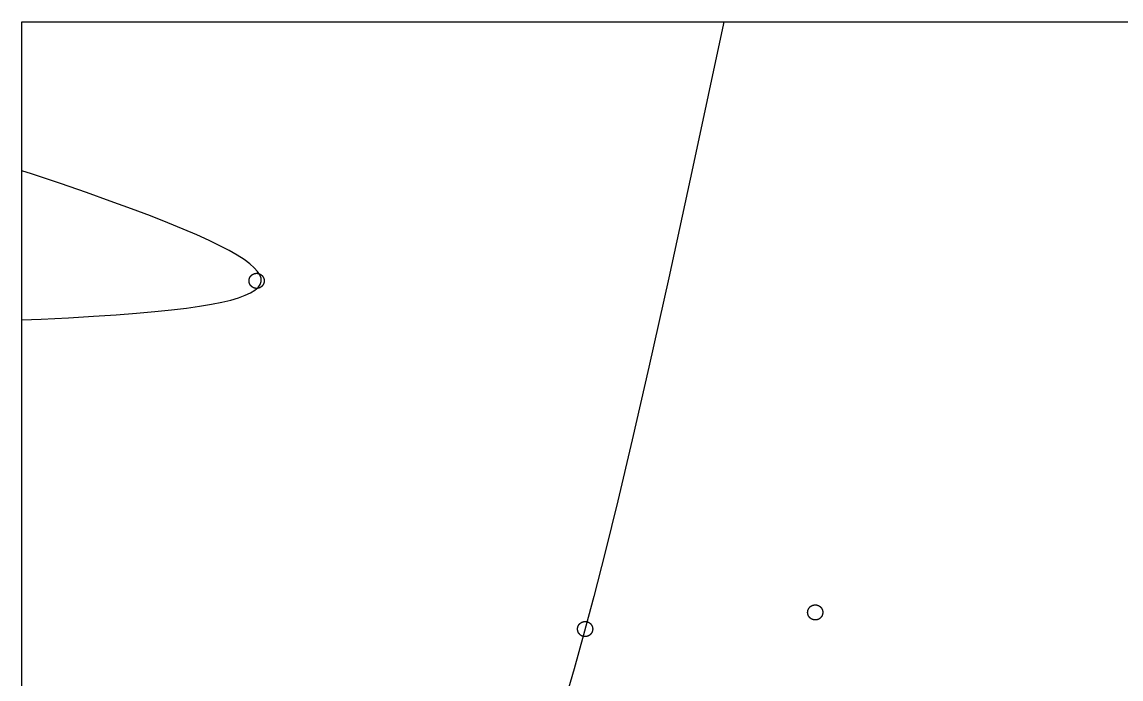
# Model space of a CAD drawing. Header units: millimetres. Extents: x 0 to 1452, y -868 to 0.
# Drawn here: x 0 to 726, y -434 to 0 of the extents above; entities that cross this region are included whole.
import ezdxf

# ---------------------------------------------------------------- set-up
doc = ezdxf.new("R2010")
doc.units = ezdxf.units.MM

msp = doc.modelspace()

# ---------------------------------------------------------------- linework, layer by layer
for points in [[(0, 0), (1452, 0), (1452, -868), (0, -868), (0, 0)], [(463.6, 0), (463.37, -1.08), (443.25, -95.61), (427.26, -169.11), (414.13, -227.92), (403.08, -276.07), (393.55, -316.23), (385.18, -350.27), (377.71, -379.5), (370.94, -404.89), (364.72, -427.17), (358.94, -446.88)], [(0, -196.7), (12.6, -196.2), (30.82, -195.33), (47.29, -194.41), (62.2, -193.44), (75.66, -192.42), (87.82, -191.34), (98.76, -190.21), (108.57, -189.02), (117.34, -187.77), (125.13, -186.46), (131.99, -185.08), (137.98, -183.65), (143.12, -182.14), (147.47, -180.56), (151.04, -178.9), (153.86, -177.17), (155.95, -175.34), (157.31, -173.43), (157.97, -171.43), (157.91, -169.32), (157.13, -167.1), (155.64, -164.76), (153.42, -162.3), (150.46, -159.71), (146.74, -156.97), (142.22, -154.08), (136.88, -151.01), (130.68, -147.77), (123.57, -144.32), (115.51, -140.66), (106.43, -136.75), (96.25, -132.59), (84.89, -128.14), (72.25, -123.37), (58.22, -118.25), (42.67, -112.73), (25.43, -106.78), (6.33, -100.34), (0, -98.24)], [(160, -171), (160, -171.11), (160, -171.21), (159.99, -171.32), (159.98, -171.42), (159.97, -171.52), (159.96, -171.63), (159.95, -171.73), (159.93, -171.83), (159.91, -171.93), (159.89, -172.03), (159.87, -172.13), (159.85, -172.23), (159.82, -172.33), (159.79, -172.43), (159.76, -172.52), (159.73, -172.62), (159.7, -172.71), (159.66, -172.81), (159.63, -172.9), (159.59, -172.99), (159.55, -173.08), (159.5, -173.17), (159.46, -173.26), (159.41, -173.35), (159.37, -173.44), (159.32, -173.52), (159.27, -173.61), (159.21, -173.69), (159.16, -173.78), (159.1, -173.86), (159.05, -173.94), (158.99, -174.02), (158.93, -174.09), (158.87, -174.17), (158.8, -174.25), (158.74, -174.32), (158.67, -174.39), (158.6, -174.47), (158.54, -174.54), (158.47, -174.6), (158.39, -174.67), (158.32, -174.74), (158.25, -174.8), (158.17, -174.87), (158.09, -174.93), (158.02, -174.99), (157.94, -175.05), (157.86, -175.1), (157.78, -175.16), (157.69, -175.21), (157.61, -175.27), (157.52, -175.32), (157.44, -175.37), (157.35, -175.41), (157.26, -175.46), (157.17, -175.5), (157.08, -175.55), (156.99, -175.59), (156.9, -175.63), (156.81, -175.66), (156.71, -175.7), (156.62, -175.73), (156.52, -175.76), (156.43, -175.79), (156.33, -175.82), (156.23, -175.85), (156.13, -175.87), (156.03, -175.89), (155.93, -175.91), (155.83, -175.93), (155.73, -175.95), (155.63, -175.96), (155.52, -175.97), (155.42, -175.98), (155.32, -175.99), (155.21, -176), (155.11, -176), (155, -176), (154.89, -176), (154.79, -176), (154.68, -175.99), (154.58, -175.98), (154.48, -175.97), (154.37, -175.96), (154.27, -175.95), (154.17, -175.93), (154.07, -175.91), (153.97, -175.89), (153.87, -175.87), (153.77, -175.85), (153.67, -175.82), (153.57, -175.79), (153.48, -175.76), (153.38, -175.73), (153.29, -175.7), (153.19, -175.66), (153.1, -175.63), (153.01, -175.59), (152.92, -175.55), (152.83, -175.5), (152.74, -175.46), (152.65, -175.41), (152.56, -175.37), (152.48, -175.32), (152.39, -175.27), (152.31, -175.21), (152.22, -175.16), (152.14, -175.1), (152.06, -175.05), (151.98, -174.99), (151.91, -174.93), (151.83, -174.87), (151.75, -174.8), (151.68, -174.74), (151.61, -174.67), (151.53, -174.6), (151.46, -174.54), (151.4, -174.47), (151.33, -174.39), (151.26, -174.32), (151.2, -174.25), (151.13, -174.17), (151.07, -174.09), (151.01, -174.02), (150.95, -173.94), (150.9, -173.86), (150.84, -173.78), (150.79, -173.69), (150.73, -173.61), (150.68, -173.52), (150.63, -173.44), (150.59, -173.35), (150.54, -173.26), (150.5, -173.17), (150.45, -173.08), (150.41, -172.99), (150.37, -172.9), (150.34, -172.81), (150.3, -172.71), (150.27, -172.62), (150.24, -172.52), (150.21, -172.43), (150.18, -172.33), (150.15, -172.23), (150.13, -172.13), (150.11, -172.03), (150.09, -171.93), (150.07, -171.83), (150.05, -171.73), (150.04, -171.63), (150.03, -171.52), (150.02, -171.42), (150.01, -171.32), (150, -171.21), (150, -171.11), (150, -171), (150, -170.89), (150, -170.79), (150.01, -170.68), (150.02, -170.58), (150.03, -170.48), (150.04, -170.37), (150.05, -170.27), (150.07, -170.17), (150.09, -170.07), (150.11, -169.97), (150.13, -169.87), (150.15, -169.77), (150.18, -169.67), (150.21, -169.57), (150.24, -169.48), (150.27, -169.38), (150.3, -169.29), (150.34, -169.19), (150.37, -169.1), (150.41, -169.01), (150.45, -168.92), (150.5, -168.83), (150.54, -168.74), (150.59, -168.65), (150.63, -168.56), (150.68, -168.48), (150.73, -168.39), (150.79, -168.31), (150.84, -168.22), (150.9, -168.14), (150.95, -168.06), (151.01, -167.98), (151.07, -167.91), (151.13, -167.83), (151.2, -167.75), (151.26, -167.68), (151.33, -167.61), (151.4, -167.53), (151.46, -167.46), (151.53, -167.4), (151.61, -167.33), (151.68, -167.26), (151.75, -167.2), (151.83, -167.13), (151.91, -167.07), (151.98, -167.01), (152.06, -166.95), (152.14, -166.9), (152.22, -166.84), (152.31, -166.79), (152.39, -166.73), (152.48, -166.68), (152.56, -166.63), (152.65, -166.59), (152.74, -166.54), (152.83, -166.5), (152.92, -166.45), (153.01, -166.41), (153.1, -166.37), (153.19, -166.34), (153.29, -166.3), (153.38, -166.27), (153.48, -166.24), (153.57, -166.21), (153.67, -166.18), (153.77, -166.15), (153.87, -166.13), (153.97, -166.11), (154.07, -166.09), (154.17, -166.07), (154.27, -166.05), (154.37, -166.04), (154.48, -166.03), (154.58, -166.02), (154.68, -166.01), (154.79, -166), (154.89, -166), (155, -166), (155.11, -166), (155.21, -166), (155.32, -166.01), (155.42, -166.02), (155.52, -166.03), (155.63, -166.04), (155.73, -166.05), (155.83, -166.07), (155.93, -166.09), (156.03, -166.11), (156.13, -166.13), (156.23, -166.15), (156.33, -166.18), (156.43, -166.21), (156.52, -166.24), (156.62, -166.27), (156.71, -166.3), (156.81, -166.34), (156.9, -166.37), (156.99, -166.41), (157.08, -166.45), (157.17, -166.5), (157.26, -166.54), (157.35, -166.59), (157.44, -166.63), (157.52, -166.68), (157.61, -166.73), (157.69, -166.79), (157.78, -166.84), (157.86, -166.9), (157.94, -166.95), (158.02, -167.01), (158.09, -167.07), (158.17, -167.13), (158.25, -167.2), (158.32, -167.26), (158.39, -167.33), (158.47, -167.4), (158.54, -167.46), (158.6, -167.53), (158.67, -167.61), (158.74, -167.68), (158.8, -167.75), (158.87, -167.83), (158.93, -167.91), (158.99, -167.98), (159.05, -168.06), (159.1, -168.14), (159.16, -168.22), (159.21, -168.31), (159.27, -168.39), (159.32, -168.48), (159.37, -168.56), (159.41, -168.65), (159.46, -168.74), (159.5, -168.83), (159.55, -168.92), (159.59, -169.01), (159.63, -169.1), (159.66, -169.19), (159.7, -169.29), (159.73, -169.38), (159.76, -169.48), (159.79, -169.57), (159.82, -169.67), (159.85, -169.77), (159.87, -169.87), (159.89, -169.97), (159.91, -170.07), (159.93, -170.17), (159.95, -170.27), (159.96, -170.37), (159.97, -170.48), (159.98, -170.58), (159.99, -170.68), (160, -170.79), (160, -170.89), (160, -171)], [(160, -171), (160, -171.11), (160, -171.21), (159.99, -171.32), (159.98, -171.42), (159.97, -171.52), (159.96, -171.63), (159.95, -171.73), (159.93, -171.83), (159.91, -171.93), (159.89, -172.03), (159.87, -172.13), (159.85, -172.23), (159.82, -172.33), (159.79, -172.43), (159.76, -172.52), (159.73, -172.62), (159.7, -172.71), (159.66, -172.81), (159.63, -172.9), (159.59, -172.99), (159.55, -173.08), (159.5, -173.17), (159.46, -173.26), (159.41, -173.35), (159.37, -173.44), (159.32, -173.52), (159.27, -173.61), (159.21, -173.69), (159.16, -173.78), (159.1, -173.86), (159.05, -173.94), (158.99, -174.02), (158.93, -174.09), (158.87, -174.17), (158.8, -174.25), (158.74, -174.32), (158.67, -174.39), (158.6, -174.47), (158.54, -174.54), (158.47, -174.6), (158.39, -174.67), (158.32, -174.74), (158.25, -174.8), (158.17, -174.87), (158.09, -174.93), (158.02, -174.99), (157.94, -175.05), (157.86, -175.1), (157.78, -175.16), (157.69, -175.21), (157.61, -175.27), (157.52, -175.32), (157.44, -175.37), (157.35, -175.41), (157.26, -175.46), (157.17, -175.5), (157.08, -175.55), (156.99, -175.59), (156.9, -175.63), (156.81, -175.66), (156.71, -175.7), (156.62, -175.73), (156.52, -175.76), (156.43, -175.79), (156.33, -175.82), (156.23, -175.85), (156.13, -175.87), (156.03, -175.89), (155.93, -175.91), (155.83, -175.93), (155.73, -175.95), (155.63, -175.96), (155.52, -175.97), (155.42, -175.98), (155.32, -175.99), (155.21, -176), (155.11, -176), (155, -176), (154.89, -176), (154.79, -176), (154.68, -175.99), (154.58, -175.98), (154.48, -175.97), (154.37, -175.96), (154.27, -175.95), (154.17, -175.93), (154.07, -175.91), (153.97, -175.89), (153.87, -175.87), (153.77, -175.85), (153.67, -175.82), (153.57, -175.79), (153.48, -175.76), (153.38, -175.73), (153.29, -175.7), (153.19, -175.66), (153.1, -175.63), (153.01, -175.59), (152.92, -175.55), (152.83, -175.5), (152.74, -175.46), (152.65, -175.41), (152.56, -175.37), (152.48, -175.32), (152.39, -175.27), (152.31, -175.21), (152.22, -175.16), (152.14, -175.1), (152.06, -175.05), (151.98, -174.99), (151.91, -174.93), (151.83, -174.87), (151.75, -174.8), (151.68, -174.74), (151.61, -174.67), (151.53, -174.6), (151.46, -174.54), (151.4, -174.47), (151.33, -174.39), (151.26, -174.32), (151.2, -174.25), (151.13, -174.17), (151.07, -174.09), (151.01, -174.02), (150.95, -173.94), (150.9, -173.86), (150.84, -173.78), (150.79, -173.69), (150.73, -173.61), (150.68, -173.52), (150.63, -173.44), (150.59, -173.35), (150.54, -173.26), (150.5, -173.17), (150.45, -173.08), (150.41, -172.99), (150.37, -172.9), (150.34, -172.81), (150.3, -172.71), (150.27, -172.62), (150.24, -172.52), (150.21, -172.43), (150.18, -172.33), (150.15, -172.23), (150.13, -172.13), (150.11, -172.03), (150.09, -171.93), (150.07, -171.83), (150.05, -171.73), (150.04, -171.63), (150.03, -171.52), (150.02, -171.42), (150.01, -171.32), (150, -171.21), (150, -171.11), (150, -171), (150, -170.89), (150, -170.79), (150.01, -170.68), (150.02, -170.58), (150.03, -170.48), (150.04, -170.37), (150.05, -170.27), (150.07, -170.17), (150.09, -170.07), (150.11, -169.97), (150.13, -169.87), (150.15, -169.77), (150.18, -169.67), (150.21, -169.57), (150.24, -169.48), (150.27, -169.38), (150.3, -169.29), (150.34, -169.19), (150.37, -169.1), (150.41, -169.01), (150.45, -168.92), (150.5, -168.83), (150.54, -168.74), (150.59, -168.65), (150.63, -168.56), (150.68, -168.48), (150.73, -168.39), (150.79, -168.31), (150.84, -168.22), (150.9, -168.14), (150.95, -168.06), (151.01, -167.98), (151.07, -167.91), (151.13, -167.83), (151.2, -167.75), (151.26, -167.68), (151.33, -167.61), (151.4, -167.53), (151.46, -167.46), (151.53, -167.4), (151.61, -167.33), (151.68, -167.26), (151.75, -167.2), (151.83, -167.13), (151.91, -167.07), (151.98, -167.01), (152.06, -166.95), (152.14, -166.9), (152.22, -166.84), (152.31, -166.79), (152.39, -166.73), (152.48, -166.68), (152.56, -166.63), (152.65, -166.59), (152.74, -166.54), (152.83, -166.5), (152.92, -166.45), (153.01, -166.41), (153.1, -166.37), (153.19, -166.34), (153.29, -166.3), (153.38, -166.27), (153.48, -166.24), (153.57, -166.21), (153.67, -166.18), (153.77, -166.15), (153.87, -166.13), (153.97, -166.11), (154.07, -166.09), (154.17, -166.07), (154.27, -166.05), (154.37, -166.04), (154.48, -166.03), (154.58, -166.02), (154.68, -166.01), (154.79, -166), (154.89, -166), (155, -166), (155.11, -166), (155.21, -166), (155.32, -166.01), (155.42, -166.02), (155.52, -166.03), (155.63, -166.04), (155.73, -166.05), (155.83, -166.07), (155.93, -166.09), (156.03, -166.11), (156.13, -166.13), (156.23, -166.15), (156.33, -166.18), (156.43, -166.21), (156.52, -166.24), (156.62, -166.27), (156.71, -166.3), (156.81, -166.34), (156.9, -166.37), (156.99, -166.41), (157.08, -166.45), (157.17, -166.5), (157.26, -166.54), (157.35, -166.59), (157.44, -166.63), (157.52, -166.68), (157.61, -166.73), (157.69, -166.79), (157.78, -166.84), (157.86, -166.9), (157.94, -166.95), (158.02, -167.01), (158.09, -167.07), (158.17, -167.13), (158.25, -167.2), (158.32, -167.26), (158.39, -167.33), (158.47, -167.4), (158.54, -167.46), (158.6, -167.53), (158.67, -167.61), (158.74, -167.68), (158.8, -167.75), (158.87, -167.83), (158.93, -167.91), (158.99, -167.98), (159.05, -168.06), (159.1, -168.14), (159.16, -168.22), (159.21, -168.31), (159.27, -168.39), (159.32, -168.48), (159.37, -168.56), (159.41, -168.65), (159.46, -168.74), (159.5, -168.83), (159.55, -168.92), (159.59, -169.01), (159.63, -169.1), (159.66, -169.19), (159.7, -169.29), (159.73, -169.38), (159.76, -169.48), (159.79, -169.57), (159.82, -169.67), (159.85, -169.77), (159.87, -169.87), (159.89, -169.97), (159.91, -170.07), (159.93, -170.17), (159.95, -170.27), (159.96, -170.37), (159.97, -170.48), (159.98, -170.58), (159.99, -170.68), (160, -170.79), (160, -170.89), (160, -171)], [(529, -390), (529, -390.11), (529, -390.21), (528.99, -390.32), (528.98, -390.42), (528.97, -390.52), (528.96, -390.63), (528.95, -390.73), (528.93, -390.83), (528.91, -390.93), (528.89, -391.03), (528.87, -391.13), (528.85, -391.23), (528.82, -391.33), (528.79, -391.43), (528.76, -391.52), (528.73, -391.62), (528.7, -391.71), (528.66, -391.81), (528.63, -391.9), (528.59, -391.99), (528.55, -392.08), (528.5, -392.17), (528.46, -392.26), (528.41, -392.35), (528.37, -392.44), (528.32, -392.52), (528.27, -392.61), (528.21, -392.69), (528.16, -392.78), (528.1, -392.86), (528.05, -392.94), (527.99, -393.02), (527.93, -393.09), (527.87, -393.17), (527.8, -393.25), (527.74, -393.32), (527.67, -393.39), (527.6, -393.47), (527.54, -393.54), (527.47, -393.6), (527.39, -393.67), (527.32, -393.74), (527.25, -393.8), (527.17, -393.87), (527.09, -393.93), (527.02, -393.99), (526.94, -394.05), (526.86, -394.1), (526.78, -394.16), (526.69, -394.21), (526.61, -394.27), (526.52, -394.32), (526.44, -394.37), (526.35, -394.41), (526.26, -394.46), (526.17, -394.5), (526.08, -394.55), (525.99, -394.59), (525.9, -394.63), (525.81, -394.66), (525.71, -394.7), (525.62, -394.73), (525.52, -394.76), (525.43, -394.79), (525.33, -394.82), (525.23, -394.85), (525.13, -394.87), (525.03, -394.89), (524.93, -394.91), (524.83, -394.93), (524.73, -394.95), (524.63, -394.96), (524.52, -394.97), (524.42, -394.98), (524.32, -394.99), (524.21, -395), (524.11, -395), (524, -395), (523.89, -395), (523.79, -395), (523.68, -394.99), (523.58, -394.98), (523.48, -394.97), (523.37, -394.96), (523.27, -394.95), (523.17, -394.93), (523.07, -394.91), (522.97, -394.89), (522.87, -394.87), (522.77, -394.85), (522.67, -394.82), (522.57, -394.79), (522.48, -394.76), (522.38, -394.73), (522.29, -394.7), (522.19, -394.66), (522.1, -394.63), (522.01, -394.59), (521.92, -394.55), (521.83, -394.5), (521.74, -394.46), (521.65, -394.41), (521.56, -394.37), (521.48, -394.32), (521.39, -394.27), (521.31, -394.21), (521.22, -394.16), (521.14, -394.1), (521.06, -394.05), (520.98, -393.99), (520.91, -393.93), (520.83, -393.87), (520.75, -393.8), (520.68, -393.74), (520.61, -393.67), (520.53, -393.6), (520.46, -393.54), (520.4, -393.47), (520.33, -393.39), (520.26, -393.32), (520.2, -393.25), (520.13, -393.17), (520.07, -393.09), (520.01, -393.02), (519.95, -392.94), (519.9, -392.86), (519.84, -392.78), (519.79, -392.69), (519.73, -392.61), (519.68, -392.52), (519.63, -392.44), (519.59, -392.35), (519.54, -392.26), (519.5, -392.17), (519.45, -392.08), (519.41, -391.99), (519.37, -391.9), (519.34, -391.81), (519.3, -391.71), (519.27, -391.62), (519.24, -391.52), (519.21, -391.43), (519.18, -391.33), (519.15, -391.23), (519.13, -391.13), (519.11, -391.03), (519.09, -390.93), (519.07, -390.83), (519.05, -390.73), (519.04, -390.63), (519.03, -390.52), (519.02, -390.42), (519.01, -390.32), (519, -390.21), (519, -390.11), (519, -390), (519, -389.89), (519, -389.79), (519.01, -389.68), (519.02, -389.58), (519.03, -389.48), (519.04, -389.37), (519.05, -389.27), (519.07, -389.17), (519.09, -389.07), (519.11, -388.97), (519.13, -388.87), (519.15, -388.77), (519.18, -388.67), (519.21, -388.57), (519.24, -388.48), (519.27, -388.38), (519.3, -388.29), (519.34, -388.19), (519.37, -388.1), (519.41, -388.01), (519.45, -387.92), (519.5, -387.83), (519.54, -387.74), (519.59, -387.65), (519.63, -387.56), (519.68, -387.48), (519.73, -387.39), (519.79, -387.31), (519.84, -387.22), (519.9, -387.14), (519.95, -387.06), (520.01, -386.98), (520.07, -386.91), (520.13, -386.83), (520.2, -386.75), (520.26, -386.68), (520.33, -386.61), (520.4, -386.53), (520.46, -386.46), (520.53, -386.4), (520.61, -386.33), (520.68, -386.26), (520.75, -386.2), (520.83, -386.13), (520.91, -386.07), (520.98, -386.01), (521.06, -385.95), (521.14, -385.9), (521.22, -385.84), (521.31, -385.79), (521.39, -385.73), (521.48, -385.68), (521.56, -385.63), (521.65, -385.59), (521.74, -385.54), (521.83, -385.5), (521.92, -385.45), (522.01, -385.41), (522.1, -385.37), (522.19, -385.34), (522.29, -385.3), (522.38, -385.27), (522.48, -385.24), (522.57, -385.21), (522.67, -385.18), (522.77, -385.15), (522.87, -385.13), (522.97, -385.11), (523.07, -385.09), (523.17, -385.07), (523.27, -385.05), (523.37, -385.04), (523.48, -385.03), (523.58, -385.02), (523.68, -385.01), (523.79, -385), (523.89, -385), (524, -385), (524.11, -385), (524.21, -385), (524.32, -385.01), (524.42, -385.02), (524.52, -385.03), (524.63, -385.04), (524.73, -385.05), (524.83, -385.07), (524.93, -385.09), (525.03, -385.11), (525.13, -385.13), (525.23, -385.15), (525.33, -385.18), (525.43, -385.21), (525.52, -385.24), (525.62, -385.27), (525.71, -385.3), (525.81, -385.34), (525.9, -385.37), (525.99, -385.41), (526.08, -385.45), (526.17, -385.5), (526.26, -385.54), (526.35, -385.59), (526.44, -385.63), (526.52, -385.68), (526.61, -385.73), (526.69, -385.79), (526.78, -385.84), (526.86, -385.9), (526.94, -385.95), (527.02, -386.01), (527.09, -386.07), (527.17, -386.13), (527.25, -386.2), (527.32, -386.26), (527.39, -386.33), (527.47, -386.4), (527.54, -386.46), (527.6, -386.53), (527.67, -386.61), (527.74, -386.68), (527.8, -386.75), (527.87, -386.83), (527.93, -386.91), (527.99, -386.98), (528.05, -387.06), (528.1, -387.14), (528.16, -387.22), (528.21, -387.31), (528.27, -387.39), (528.32, -387.48), (528.37, -387.56), (528.41, -387.65), (528.46, -387.74), (528.5, -387.83), (528.55, -387.92), (528.59, -388.01), (528.63, -388.1), (528.66, -388.19), (528.7, -388.29), (528.73, -388.38), (528.76, -388.48), (528.79, -388.57), (528.82, -388.67), (528.85, -388.77), (528.87, -388.87), (528.89, -388.97), (528.91, -389.07), (528.93, -389.17), (528.95, -389.27), (528.96, -389.37), (528.97, -389.48), (528.98, -389.58), (528.99, -389.68), (529, -389.79), (529, -389.89), (529, -390)], [(529, -390), (529, -390.11), (529, -390.21), (528.99, -390.32), (528.98, -390.42), (528.97, -390.52), (528.96, -390.63), (528.95, -390.73), (528.93, -390.83), (528.91, -390.93), (528.89, -391.03), (528.87, -391.13), (528.85, -391.23), (528.82, -391.33), (528.79, -391.43), (528.76, -391.52), (528.73, -391.62), (528.7, -391.71), (528.66, -391.81), (528.63, -391.9), (528.59, -391.99), (528.55, -392.08), (528.5, -392.17), (528.46, -392.26), (528.41, -392.35), (528.37, -392.44), (528.32, -392.52), (528.27, -392.61), (528.21, -392.69), (528.16, -392.78), (528.1, -392.86), (528.05, -392.94), (527.99, -393.02), (527.93, -393.09), (527.87, -393.17), (527.8, -393.25), (527.74, -393.32), (527.67, -393.39), (527.6, -393.47), (527.54, -393.54), (527.47, -393.6), (527.39, -393.67), (527.32, -393.74), (527.25, -393.8), (527.17, -393.87), (527.09, -393.93), (527.02, -393.99), (526.94, -394.05), (526.86, -394.1), (526.78, -394.16), (526.69, -394.21), (526.61, -394.27), (526.52, -394.32), (526.44, -394.37), (526.35, -394.41), (526.26, -394.46), (526.17, -394.5), (526.08, -394.55), (525.99, -394.59), (525.9, -394.63), (525.81, -394.66), (525.71, -394.7), (525.62, -394.73), (525.52, -394.76), (525.43, -394.79), (525.33, -394.82), (525.23, -394.85), (525.13, -394.87), (525.03, -394.89), (524.93, -394.91), (524.83, -394.93), (524.73, -394.95), (524.63, -394.96), (524.52, -394.97), (524.42, -394.98), (524.32, -394.99), (524.21, -395), (524.11, -395), (524, -395), (523.89, -395), (523.79, -395), (523.68, -394.99), (523.58, -394.98), (523.48, -394.97), (523.37, -394.96), (523.27, -394.95), (523.17, -394.93), (523.07, -394.91), (522.97, -394.89), (522.87, -394.87), (522.77, -394.85), (522.67, -394.82), (522.57, -394.79), (522.48, -394.76), (522.38, -394.73), (522.29, -394.7), (522.19, -394.66), (522.1, -394.63), (522.01, -394.59), (521.92, -394.55), (521.83, -394.5), (521.74, -394.46), (521.65, -394.41), (521.56, -394.37), (521.48, -394.32), (521.39, -394.27), (521.31, -394.21), (521.22, -394.16), (521.14, -394.1), (521.06, -394.05), (520.98, -393.99), (520.91, -393.93), (520.83, -393.87), (520.75, -393.8), (520.68, -393.74), (520.61, -393.67), (520.53, -393.6), (520.46, -393.54), (520.4, -393.47), (520.33, -393.39), (520.26, -393.32), (520.2, -393.25), (520.13, -393.17), (520.07, -393.09), (520.01, -393.02), (519.95, -392.94), (519.9, -392.86), (519.84, -392.78), (519.79, -392.69), (519.73, -392.61), (519.68, -392.52), (519.63, -392.44), (519.59, -392.35), (519.54, -392.26), (519.5, -392.17), (519.45, -392.08), (519.41, -391.99), (519.37, -391.9), (519.34, -391.81), (519.3, -391.71), (519.27, -391.62), (519.24, -391.52), (519.21, -391.43), (519.18, -391.33), (519.15, -391.23), (519.13, -391.13), (519.11, -391.03), (519.09, -390.93), (519.07, -390.83), (519.05, -390.73), (519.04, -390.63), (519.03, -390.52), (519.02, -390.42), (519.01, -390.32), (519, -390.21), (519, -390.11), (519, -390), (519, -389.89), (519, -389.79), (519.01, -389.68), (519.02, -389.58), (519.03, -389.48), (519.04, -389.37), (519.05, -389.27), (519.07, -389.17), (519.09, -389.07), (519.11, -388.97), (519.13, -388.87), (519.15, -388.77), (519.18, -388.67), (519.21, -388.57), (519.24, -388.48), (519.27, -388.38), (519.3, -388.29), (519.34, -388.19), (519.37, -388.1), (519.41, -388.01), (519.45, -387.92), (519.5, -387.83), (519.54, -387.74), (519.59, -387.65), (519.63, -387.56), (519.68, -387.48), (519.73, -387.39), (519.79, -387.31), (519.84, -387.22), (519.9, -387.14), (519.95, -387.06), (520.01, -386.98), (520.07, -386.91), (520.13, -386.83), (520.2, -386.75), (520.26, -386.68), (520.33, -386.61), (520.4, -386.53), (520.46, -386.46), (520.53, -386.4), (520.61, -386.33), (520.68, -386.26), (520.75, -386.2), (520.83, -386.13), (520.91, -386.07), (520.98, -386.01), (521.06, -385.95), (521.14, -385.9), (521.22, -385.84), (521.31, -385.79), (521.39, -385.73), (521.48, -385.68), (521.56, -385.63), (521.65, -385.59), (521.74, -385.54), (521.83, -385.5), (521.92, -385.45), (522.01, -385.41), (522.1, -385.37), (522.19, -385.34), (522.29, -385.3), (522.38, -385.27), (522.48, -385.24), (522.57, -385.21), (522.67, -385.18), (522.77, -385.15), (522.87, -385.13), (522.97, -385.11), (523.07, -385.09), (523.17, -385.07), (523.27, -385.05), (523.37, -385.04), (523.48, -385.03), (523.58, -385.02), (523.68, -385.01), (523.79, -385), (523.89, -385), (524, -385), (524.11, -385), (524.21, -385), (524.32, -385.01), (524.42, -385.02), (524.52, -385.03), (524.63, -385.04), (524.73, -385.05), (524.83, -385.07), (524.93, -385.09), (525.03, -385.11), (525.13, -385.13), (525.23, -385.15), (525.33, -385.18), (525.43, -385.21), (525.52, -385.24), (525.62, -385.27), (525.71, -385.3), (525.81, -385.34), (525.9, -385.37), (525.99, -385.41), (526.08, -385.45), (526.17, -385.5), (526.26, -385.54), (526.35, -385.59), (526.44, -385.63), (526.52, -385.68), (526.61, -385.73), (526.69, -385.79), (526.78, -385.84), (526.86, -385.9), (526.94, -385.95), (527.02, -386.01), (527.09, -386.07), (527.17, -386.13), (527.25, -386.2), (527.32, -386.26), (527.39, -386.33), (527.47, -386.4), (527.54, -386.46), (527.6, -386.53), (527.67, -386.61), (527.74, -386.68), (527.8, -386.75), (527.87, -386.83), (527.93, -386.91), (527.99, -386.98), (528.05, -387.06), (528.1, -387.14), (528.16, -387.22), (528.21, -387.31), (528.27, -387.39), (528.32, -387.48), (528.37, -387.56), (528.41, -387.65), (528.46, -387.74), (528.5, -387.83), (528.55, -387.92), (528.59, -388.01), (528.63, -388.1), (528.66, -388.19), (528.7, -388.29), (528.73, -388.38), (528.76, -388.48), (528.79, -388.57), (528.82, -388.67), (528.85, -388.77), (528.87, -388.87), (528.89, -388.97), (528.91, -389.07), (528.93, -389.17), (528.95, -389.27), (528.96, -389.37), (528.97, -389.48), (528.98, -389.58), (528.99, -389.68), (529, -389.79), (529, -389.89), (529, -390)], [(377, -401), (377, -401.11), (377, -401.21), (376.99, -401.32), (376.98, -401.42), (376.97, -401.52), (376.96, -401.63), (376.95, -401.73), (376.93, -401.83), (376.91, -401.93), (376.89, -402.03), (376.87, -402.13), (376.85, -402.23), (376.82, -402.33), (376.79, -402.43), (376.76, -402.52), (376.73, -402.62), (376.7, -402.71), (376.66, -402.81), (376.63, -402.9), (376.59, -402.99), (376.55, -403.08), (376.5, -403.17), (376.46, -403.26), (376.41, -403.35), (376.37, -403.44), (376.32, -403.52), (376.27, -403.61), (376.21, -403.69), (376.16, -403.78), (376.1, -403.86), (376.05, -403.94), (375.99, -404.02), (375.93, -404.09), (375.87, -404.17), (375.8, -404.25), (375.74, -404.32), (375.67, -404.39), (375.6, -404.47), (375.54, -404.54), (375.47, -404.6), (375.39, -404.67), (375.32, -404.74), (375.25, -404.8), (375.17, -404.87), (375.09, -404.93), (375.02, -404.99), (374.94, -405.05), (374.86, -405.1), (374.78, -405.16), (374.69, -405.21), (374.61, -405.27), (374.52, -405.32), (374.44, -405.37), (374.35, -405.41), (374.26, -405.46), (374.17, -405.5), (374.08, -405.55), (373.99, -405.59), (373.9, -405.63), (373.81, -405.66), (373.71, -405.7), (373.62, -405.73), (373.52, -405.76), (373.43, -405.79), (373.33, -405.82), (373.23, -405.85), (373.13, -405.87), (373.03, -405.89), (372.93, -405.91), (372.83, -405.93), (372.73, -405.95), (372.63, -405.96), (372.52, -405.97), (372.42, -405.98), (372.32, -405.99), (372.21, -406), (372.11, -406), (372, -406), (371.89, -406), (371.79, -406), (371.68, -405.99), (371.58, -405.98), (371.48, -405.97), (371.37, -405.96), (371.27, -405.95), (371.17, -405.93), (371.07, -405.91), (370.97, -405.89), (370.87, -405.87), (370.77, -405.85), (370.67, -405.82), (370.57, -405.79), (370.48, -405.76), (370.38, -405.73), (370.29, -405.7), (370.19, -405.66), (370.1, -405.63), (370.01, -405.59), (369.92, -405.55), (369.83, -405.5), (369.74, -405.46), (369.65, -405.41), (369.56, -405.37), (369.48, -405.32), (369.39, -405.27), (369.31, -405.21), (369.22, -405.16), (369.14, -405.1), (369.06, -405.05), (368.98, -404.99), (368.91, -404.93), (368.83, -404.87), (368.75, -404.8), (368.68, -404.74), (368.61, -404.67), (368.53, -404.6), (368.46, -404.54), (368.4, -404.47), (368.33, -404.39), (368.26, -404.32), (368.2, -404.25), (368.13, -404.17), (368.07, -404.09), (368.01, -404.02), (367.95, -403.94), (367.9, -403.86), (367.84, -403.78), (367.79, -403.69), (367.73, -403.61), (367.68, -403.52), (367.63, -403.44), (367.59, -403.35), (367.54, -403.26), (367.5, -403.17), (367.45, -403.08), (367.41, -402.99), (367.37, -402.9), (367.34, -402.81), (367.3, -402.71), (367.27, -402.62), (367.24, -402.52), (367.21, -402.43), (367.18, -402.33), (367.15, -402.23), (367.13, -402.13), (367.11, -402.03), (367.09, -401.93), (367.07, -401.83), (367.05, -401.73), (367.04, -401.63), (367.03, -401.52), (367.02, -401.42), (367.01, -401.32), (367, -401.21), (367, -401.11), (367, -401), (367, -400.89), (367, -400.79), (367.01, -400.68), (367.02, -400.58), (367.03, -400.48), (367.04, -400.37), (367.05, -400.27), (367.07, -400.17), (367.09, -400.07), (367.11, -399.97), (367.13, -399.87), (367.15, -399.77), (367.18, -399.67), (367.21, -399.57), (367.24, -399.48), (367.27, -399.38), (367.3, -399.29), (367.34, -399.19), (367.37, -399.1), (367.41, -399.01), (367.45, -398.92), (367.5, -398.83), (367.54, -398.74), (367.59, -398.65), (367.63, -398.56), (367.68, -398.48), (367.73, -398.39), (367.79, -398.31), (367.84, -398.22), (367.9, -398.14), (367.95, -398.06), (368.01, -397.98), (368.07, -397.91), (368.13, -397.83), (368.2, -397.75), (368.26, -397.68), (368.33, -397.61), (368.4, -397.53), (368.46, -397.46), (368.53, -397.4), (368.61, -397.33), (368.68, -397.26), (368.75, -397.2), (368.83, -397.13), (368.91, -397.07), (368.98, -397.01), (369.06, -396.95), (369.14, -396.9), (369.22, -396.84), (369.31, -396.79), (369.39, -396.73), (369.48, -396.68), (369.56, -396.63), (369.65, -396.59), (369.74, -396.54), (369.83, -396.5), (369.92, -396.45), (370.01, -396.41), (370.1, -396.37), (370.19, -396.34), (370.29, -396.3), (370.38, -396.27), (370.48, -396.24), (370.57, -396.21), (370.67, -396.18), (370.77, -396.15), (370.87, -396.13), (370.97, -396.11), (371.07, -396.09), (371.17, -396.07), (371.27, -396.05), (371.37, -396.04), (371.48, -396.03), (371.58, -396.02), (371.68, -396.01), (371.79, -396), (371.89, -396), (372, -396), (372.11, -396), (372.21, -396), (372.32, -396.01), (372.42, -396.02), (372.52, -396.03), (372.63, -396.04), (372.73, -396.05), (372.83, -396.07), (372.93, -396.09), (373.03, -396.11), (373.13, -396.13), (373.23, -396.15), (373.33, -396.18), (373.43, -396.21), (373.52, -396.24), (373.62, -396.27), (373.71, -396.3), (373.81, -396.34), (373.9, -396.37), (373.99, -396.41), (374.08, -396.45), (374.17, -396.5), (374.26, -396.54), (374.35, -396.59), (374.44, -396.63), (374.52, -396.68), (374.61, -396.73), (374.69, -396.79), (374.78, -396.84), (374.86, -396.9), (374.94, -396.95), (375.02, -397.01), (375.09, -397.07), (375.17, -397.13), (375.25, -397.2), (375.32, -397.26), (375.39, -397.33), (375.47, -397.4), (375.54, -397.46), (375.6, -397.53), (375.67, -397.61), (375.74, -397.68), (375.8, -397.75), (375.87, -397.83), (375.93, -397.91), (375.99, -397.98), (376.05, -398.06), (376.1, -398.14), (376.16, -398.22), (376.21, -398.31), (376.27, -398.39), (376.32, -398.48), (376.37, -398.56), (376.41, -398.65), (376.46, -398.74), (376.5, -398.83), (376.55, -398.92), (376.59, -399.01), (376.63, -399.1), (376.66, -399.19), (376.7, -399.29), (376.73, -399.38), (376.76, -399.48), (376.79, -399.57), (376.82, -399.67), (376.85, -399.77), (376.87, -399.87), (376.89, -399.97), (376.91, -400.07), (376.93, -400.17), (376.95, -400.27), (376.96, -400.37), (376.97, -400.48), (376.98, -400.58), (376.99, -400.68), (377, -400.79), (377, -400.89), (377, -401)], [(377, -401), (377, -401.11), (377, -401.21), (376.99, -401.32), (376.98, -401.42), (376.97, -401.52), (376.96, -401.63), (376.95, -401.73), (376.93, -401.83), (376.91, -401.93), (376.89, -402.03), (376.87, -402.13), (376.85, -402.23), (376.82, -402.33), (376.79, -402.43), (376.76, -402.52), (376.73, -402.62), (376.7, -402.71), (376.66, -402.81), (376.63, -402.9), (376.59, -402.99), (376.55, -403.08), (376.5, -403.17), (376.46, -403.26), (376.41, -403.35), (376.37, -403.44), (376.32, -403.52), (376.27, -403.61), (376.21, -403.69), (376.16, -403.78), (376.1, -403.86), (376.05, -403.94), (375.99, -404.02), (375.93, -404.09), (375.87, -404.17), (375.8, -404.25), (375.74, -404.32), (375.67, -404.39), (375.6, -404.47), (375.54, -404.54), (375.47, -404.6), (375.39, -404.67), (375.32, -404.74), (375.25, -404.8), (375.17, -404.87), (375.09, -404.93), (375.02, -404.99), (374.94, -405.05), (374.86, -405.1), (374.78, -405.16), (374.69, -405.21), (374.61, -405.27), (374.52, -405.32), (374.44, -405.37), (374.35, -405.41), (374.26, -405.46), (374.17, -405.5), (374.08, -405.55), (373.99, -405.59), (373.9, -405.63), (373.81, -405.66), (373.71, -405.7), (373.62, -405.73), (373.52, -405.76), (373.43, -405.79), (373.33, -405.82), (373.23, -405.85), (373.13, -405.87), (373.03, -405.89), (372.93, -405.91), (372.83, -405.93), (372.73, -405.95), (372.63, -405.96), (372.52, -405.97), (372.42, -405.98), (372.32, -405.99), (372.21, -406), (372.11, -406), (372, -406), (371.89, -406), (371.79, -406), (371.68, -405.99), (371.58, -405.98), (371.48, -405.97), (371.37, -405.96), (371.27, -405.95), (371.17, -405.93), (371.07, -405.91), (370.97, -405.89), (370.87, -405.87), (370.77, -405.85), (370.67, -405.82), (370.57, -405.79), (370.48, -405.76), (370.38, -405.73), (370.29, -405.7), (370.19, -405.66), (370.1, -405.63), (370.01, -405.59), (369.92, -405.55), (369.83, -405.5), (369.74, -405.46), (369.65, -405.41), (369.56, -405.37), (369.48, -405.32), (369.39, -405.27), (369.31, -405.21), (369.22, -405.16), (369.14, -405.1), (369.06, -405.05), (368.98, -404.99), (368.91, -404.93), (368.83, -404.87), (368.75, -404.8), (368.68, -404.74), (368.61, -404.67), (368.53, -404.6), (368.46, -404.54), (368.4, -404.47), (368.33, -404.39), (368.26, -404.32), (368.2, -404.25), (368.13, -404.17), (368.07, -404.09), (368.01, -404.02), (367.95, -403.94), (367.9, -403.86), (367.84, -403.78), (367.79, -403.69), (367.73, -403.61), (367.68, -403.52), (367.63, -403.44), (367.59, -403.35), (367.54, -403.26), (367.5, -403.17), (367.45, -403.08), (367.41, -402.99), (367.37, -402.9), (367.34, -402.81), (367.3, -402.71), (367.27, -402.62), (367.24, -402.52), (367.21, -402.43), (367.18, -402.33), (367.15, -402.23), (367.13, -402.13), (367.11, -402.03), (367.09, -401.93), (367.07, -401.83), (367.05, -401.73), (367.04, -401.63), (367.03, -401.52), (367.02, -401.42), (367.01, -401.32), (367, -401.21), (367, -401.11), (367, -401), (367, -400.89), (367, -400.79), (367.01, -400.68), (367.02, -400.58), (367.03, -400.48), (367.04, -400.37), (367.05, -400.27), (367.07, -400.17), (367.09, -400.07), (367.11, -399.97), (367.13, -399.87), (367.15, -399.77), (367.18, -399.67), (367.21, -399.57), (367.24, -399.48), (367.27, -399.38), (367.3, -399.29), (367.34, -399.19), (367.37, -399.1), (367.41, -399.01), (367.45, -398.92), (367.5, -398.83), (367.54, -398.74), (367.59, -398.65), (367.63, -398.56), (367.68, -398.48), (367.73, -398.39), (367.79, -398.31), (367.84, -398.22), (367.9, -398.14), (367.95, -398.06), (368.01, -397.98), (368.07, -397.91), (368.13, -397.83), (368.2, -397.75), (368.26, -397.68), (368.33, -397.61), (368.4, -397.53), (368.46, -397.46), (368.53, -397.4), (368.61, -397.33), (368.68, -397.26), (368.75, -397.2), (368.83, -397.13), (368.91, -397.07), (368.98, -397.01), (369.06, -396.95), (369.14, -396.9), (369.22, -396.84), (369.31, -396.79), (369.39, -396.73), (369.48, -396.68), (369.56, -396.63), (369.65, -396.59), (369.74, -396.54), (369.83, -396.5), (369.92, -396.45), (370.01, -396.41), (370.1, -396.37), (370.19, -396.34), (370.29, -396.3), (370.38, -396.27), (370.48, -396.24), (370.57, -396.21), (370.67, -396.18), (370.77, -396.15), (370.87, -396.13), (370.97, -396.11), (371.07, -396.09), (371.17, -396.07), (371.27, -396.05), (371.37, -396.04), (371.48, -396.03), (371.58, -396.02), (371.68, -396.01), (371.79, -396), (371.89, -396), (372, -396), (372.11, -396), (372.21, -396), (372.32, -396.01), (372.42, -396.02), (372.52, -396.03), (372.63, -396.04), (372.73, -396.05), (372.83, -396.07), (372.93, -396.09), (373.03, -396.11), (373.13, -396.13), (373.23, -396.15), (373.33, -396.18), (373.43, -396.21), (373.52, -396.24), (373.62, -396.27), (373.71, -396.3), (373.81, -396.34), (373.9, -396.37), (373.99, -396.41), (374.08, -396.45), (374.17, -396.5), (374.26, -396.54), (374.35, -396.59), (374.44, -396.63), (374.52, -396.68), (374.61, -396.73), (374.69, -396.79), (374.78, -396.84), (374.86, -396.9), (374.94, -396.95), (375.02, -397.01), (375.09, -397.07), (375.17, -397.13), (375.25, -397.2), (375.32, -397.26), (375.39, -397.33), (375.47, -397.4), (375.54, -397.46), (375.6, -397.53), (375.67, -397.61), (375.74, -397.68), (375.8, -397.75), (375.87, -397.83), (375.93, -397.91), (375.99, -397.98), (376.05, -398.06), (376.1, -398.14), (376.16, -398.22), (376.21, -398.31), (376.27, -398.39), (376.32, -398.48), (376.37, -398.56), (376.41, -398.65), (376.46, -398.74), (376.5, -398.83), (376.55, -398.92), (376.59, -399.01), (376.63, -399.1), (376.66, -399.19), (376.7, -399.29), (376.73, -399.38), (376.76, -399.48), (376.79, -399.57), (376.82, -399.67), (376.85, -399.77), (376.87, -399.87), (376.89, -399.97), (376.91, -400.07), (376.93, -400.17), (376.95, -400.27), (376.96, -400.37), (376.97, -400.48), (376.98, -400.58), (376.99, -400.68), (377, -400.79), (377, -400.89), (377, -401)]]:
    msp.add_lwpolyline(points)

doc.saveas('drawing.dxf')
